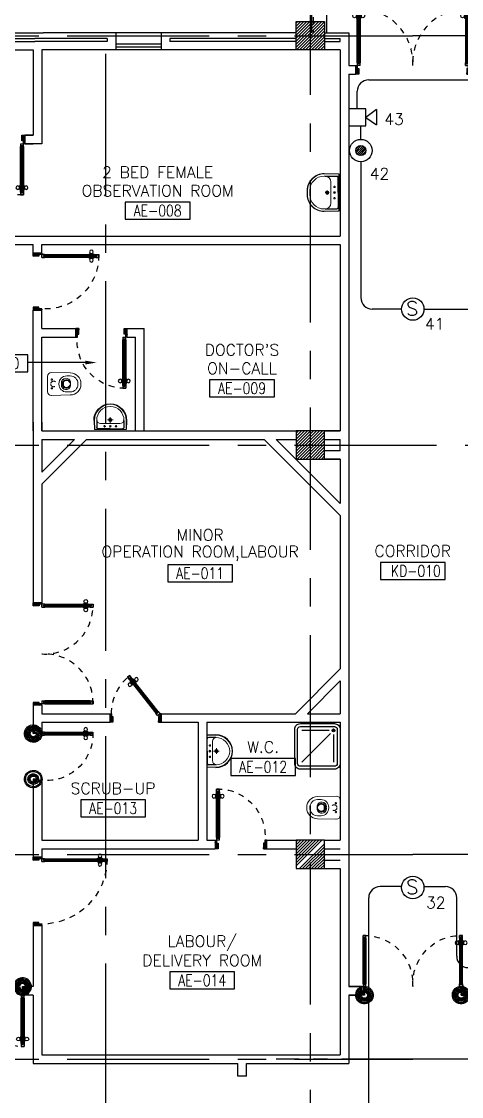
# Model space of a CAD drawing. Extents: x 0 to 93.3, y -13.5 to 76.8.
# Drawn here: x 15.9 to 23.64, y 45.56 to 64.47 of the extents above; entities that cross this region are included whole.
import ezdxf
from ezdxf.enums import TextEntityAlignment as Align

# ---------------------------------------------------------------- set-up
doc = ezdxf.new("R2010")
doc.units = 0
doc.header["$MEASUREMENT"] = 0
doc.header["$PDMODE"] = 3
doc.header["$PDSIZE"] = 0.1
for name, pattern in [('CENTER', [2, 1.25, -0.25, 0.25, -0.25]), ('CENTERX2', [4, 2.5, -0.5, 0.5, -0.5]), ('DASHED', [0.75, 0.5, -0.25]), ('HIDDEN', [0.375, 0.25, -0.125]), ('HIDDEN2', [0.1875, 0.125, -0.0625])]:
    doc.linetypes.add(name, pattern=pattern)
doc.layers.get('0').update_dxf_attribs({"color": 11, "linetype": 'CONTINUOUS'})
doc.layers.get('DEFPOINTS').update_dxf_attribs({"color": 11, "linetype": 'CONTINUOUS'})
for name, color, linetype in [('AX-DIM', 11, 'CONTINUOUS'), ('AXES', 11, 'CENTERX2'), ('AXES1', 11, 'CENTER'), ('COL', 11, 'CONTINUOUS'), ('DOOR', 11, 'CONTINUOUS'), ('DOOR-DIM', 11, 'CONTINUOUS'), ('E-FIRE', 4, 'CONTINUOUS'), ('E-WIRE', 4, 'CONTINUOUS'), ('FIX', 11, 'CONTINUOUS'), ('HAT', 11, 'CONTINUOUS'), ('INSUL', 11, 'CONTINUOUS'), ('RM-BOX', 11, 'CONTINUOUS'), ('RM-IND', 11, 'CONTINUOUS'), ('RM-NAME', 11, 'CONTINUOUS'), ('RM-NO', 11, 'CONTINUOUS'), ('STR', 11, 'CONTINUOUS'), ('WALL', 11, 'CONTINUOUS'), ('WIN', 11, 'CONTINUOUS')]:
    doc.layers.add(name, color=color, linetype=linetype)
doc.styles.add('ROMANS', font='ROMANS.shx', dxfattribs={"width": 0.6})
doc.dimstyles.new('STANDARD in', dxfattribs={"dimtxt": 0.2, "dimasz": 0.1, "dimexe": 0.07, "dimexo": 0.05, "dimgap": 0.1, "dimtad": 1, "dimdec": 0, "dimlfac": 1000, "dimzin": 0, "dimdsep": 46, "dimtxsty": 'ROMANS', "dimblk": 'ARCHTICK', "dimcen": 0.05, "dimdle": 0.05, "dimclrd": 7, "dimclre": 7, "dimclrt": 2, "dimadec": 0, "dimazin": 0, "dimtfac": 1, "dimtdec": 0, "dimtmove": 2, "dimatfit": 3, "dimldrblk": 'ARCHTICK', "dimfxl": 0, "dimtolj": 1, "dimtzin": 0, "dimarcsym": 0})

# ---------------------------------------------------------------- blocks, each defined once
blk = doc.blocks.new('A$C272A55A0')
at = {"layer": 'DOOR', "color": 0, "linetype": 'ByBlock'}
for p, q in [((0, 900), (0, 1050)), ((50, 1050), (0, 1050)), ((25, 950), (50, 950)), ((25, 900), (25, 950)), ((50, 950), (50, 1050)), ((1750, 950), (1750, 1050)), ((1750, 1050), (1800, 1050)), ((1775, 950), (1750, 950)), ((1775, 900), (1775, 950)), ((1800, 1050), (1800, 900)), ((0, 900), (25, 900)), ((75, 900), (25, 900)), ((25, 850), (25, 900)), ((42, 850), (25, 850)), ((58, 870), (42, 870)), ((42, 870), (42, 850)), ((58, 850), (58, 870)), ((75, 850), (58, 850)), ((75, 900), (75, 850)), ((1725, 900), (1775, 900)), ((1725, 900), (1725, 850)), ((1725, 850), (1742, 850)), ((1742, 870), (1758, 870)), ((1742, 850), (1742, 870)), ((1758, 870), (1758, 850)), ((1758, 850), (1775, 850)), ((1800, 900), (1775, 900)), ((1775, 850), (1775, 900)), ((25, 50), (42, 50)), ((25, 50), (25, 0)), ((25, 0), (75, 0)), ((75, 0), (25, 0)), ((42, 50), (42, 30)), ((42, 30), (58, 30)), ((58, 50), (75, 50)), ((58, 50), (58, 30)), ((75, 50), (75, 0)), ((1718, 160), (1709, 160)), ((1709, 95), (1709, 160)), ((1718, 95), (1709, 95)), ((1725, 173), (1718, 173)), ((1718, 173), (1718, 83)), ((1718, 95), (1718, 160)), ((1725, 83), (1718, 83)), ((1742, 50), (1725, 50)), ((1725, 50), (1725, 0)), ((1775, 0), (1725, 0)), ((1725, 0), (1775, 0)), ((1742, 50), (1742, 30)), ((1758, 30), (1742, 30)), ((1775, 50), (1758, 50)), ((1758, 50), (1758, 30)), ((1775, 173), (1782, 173)), ((1775, 83), (1782, 83)), ((1775, 50), (1775, 0)), ((1782, 173), (1782, 83)), ((1782, 160), (1791, 160)), ((1782, 95), (1782, 160)), ((1782, 95), (1791, 95)), ((1791, 95), (1791, 160))]:
    blk.add_line(p, q, dxfattribs=at)
at = {"layer": 'DOOR', "color": 9, "linetype": 'ByBlock'}
for p, q in [((50, 1050), (0, 1010)), ((50, 1050), (0, 937)), ((50, 1050), (37, 950)), ((1750, 1050), (1800, 1010)), ((1750, 1050), (1800, 937)), ((1750, 1050), (1763, 950))]:
    blk.add_line(p, q, dxfattribs=at)
at = {"layer": 'DOOR', "linetype": 'ByBlock'}
for p, q in [((25, 850), (25, 50)), ((42, 850), (42, 50)), ((58, 850), (58, 50)), ((75, 50), (75, 850)), ((1725, 50), (1725, 850)), ((1742, 850), (1742, 50)), ((1758, 850), (1758, 50)), ((1775, 850), (1775, 50))]:
    blk.add_line(p, q, dxfattribs=at)
at = {"layer": 'DOOR', "color": 0, "linetype": 'ByBlock'}
for centre in [(1676, 128), (1824, 128)]:
    blk.add_circle(centre, 32.4, dxfattribs=at)
at = {"layer": 'DOOR', "color": 9, "linetype": 'ByBlock'}
for centre, radius, start, end in [((50, 1050), 54.4, 203.2074, 270), ((50, 1050), 74.4, 227.7764, 270), ((50, 1050), 94.4, 238.0182, 270), ((50, 1050), 114, 244.0838, 257.3774), ((50, 1050), 34.4, 180, 270), ((50, 1050), 14.4, 180, 270), ((1750, 1050), 14.4, 270, 0), ((1750, 1050), 34.4, 270, 0), ((1750, 1050), 54.4, 270, 336.7926), ((1750, 1050), 74.4, 270, 312.2236), ((1750, 1050), 94.4, 270, 301.9818), ((1750, 1050), 114, 282.6226, 295.9162), ((50, 1050), 134, 248.1598, 259.28), ((50, 1050), 154, 251.1053, 256.2858), ((1750, 1050), 134, 280.72, 291.8402), ((1750, 1050), 154, 283.7142, 288.8947)]:
    blk.add_arc(centre, radius, start, end, dxfattribs=at)
at = {"layer": 'DOOR', "linetype": 'HIDDEN', "ltscale": 0.5}
for centre, start, end in [((50, 851), 268.3174, 3.2965), ((1750, 851), 176.7035, 271.6826)]:
    blk.add_arc(centre, 851, start, end, dxfattribs=at)
at = {"layer": 'WALL', "linetype": 'ByBlock'}
blk.add_line((1800, 900), (1800, 1050), dxfattribs=at)
blk = doc.blocks.new('RM1')
at = {"layer": 'RM-BOX'}
blk.add_lwpolyline([(570, -200), (-570, -200), (-570, -500), (570, -500)], close=True, dxfattribs=at)
at = {"layer": 'RM-NAME', "style": 'ROMANS'}
for tag, p in [('ROOMNAME1', (0, 324)), ('ROOMNAME2', (0, 0))]:
    blk.add_attdef(tag, text='', height=200, dxfattribs=at).set_placement(p, align=Align.MIDDLE)
at = {"layer": 'RM-NO', "style": 'ROMANS', "width": 0.8}
blk.add_attdef('ROOMNO', text='', height=200, dxfattribs=at).set_placement((0, -350), align=Align.MIDDLE)
blk = doc.blocks.new('COL50')
at = {"layer": 'COL'}
blk.add_lwpolyline([(-250, 250), (-250, -250), (250, -250), (250, 250)], close=True, dxfattribs=at)
blk = doc.blocks.new('*X93')
at = {"color": 0}
for p, q in [((193089, 55150), (193540, 55601)), ((193089, 55203), (193487, 55601)), ((193089, 55256), (193434, 55601)), ((193089, 55309), (193381, 55601)), ((193089, 55362), (193328, 55601)), ((193089, 55415), (193275, 55601)), ((193089, 55468), (193222, 55601)), ((193089, 55521), (193169, 55601)), ((193089, 55574), (193116, 55601)), ((193146, 55101), (193589, 55544)), ((193199, 55101), (193589, 55491)), ((193252, 55101), (193589, 55438)), ((193305, 55101), (193589, 55385)), ((193358, 55101), (193589, 55332)), ((193411, 55101), (193589, 55278)), ((193464, 55101), (193589, 55225)), ((193517, 55101), (193589, 55172)), ((193570, 55101), (193589, 55119))]:
    blk.add_line(p, q, dxfattribs=at)
blk = doc.blocks.new('*X45')
at = {"color": 0}
for p, q in [((80579, 62336), (81044, 62801)), ((80579, 62389), (80991, 62801)), ((80579, 62442), (80938, 62801)), ((80579, 62495), (80885, 62801)), ((80579, 62548), (80832, 62801)), ((80579, 62601), (80779, 62801)), ((80579, 62654), (80726, 62801)), ((80579, 62707), (80673, 62801)), ((80579, 62760), (80620, 62801)), ((80597, 62301), (81079, 62783)), ((80650, 62301), (81079, 62730)), ((80703, 62301), (81079, 62677)), ((80756, 62301), (81079, 62624)), ((80810, 62301), (81079, 62571)), ((80863, 62301), (81079, 62518)), ((80916, 62301), (81079, 62465)), ((80969, 62301), (81079, 62412)), ((81022, 62301), (81079, 62359)), ((81075, 62301), (81079, 62306))]:
    blk.add_line(p, q, dxfattribs=at)
blk = doc.blocks.new('A$C010A25D0')
at = {"layer": 'DOOR', "color": 0, "linetype": 'ByBlock'}
for p, q in [((0, 2031), (0, 1981)), ((0, 1981), (0, 2031)), ((50, 2031), (0, 2031)), ((50, 1981), (0, 1981)), ((30, 2014), (30, 1998)), ((50, 2014), (30, 2014)), ((50, 1998), (30, 1998)), ((50, 2031), (50, 2014)), ((50, 1998), (50, 1981)), ((83, 2031), (83, 2038)), ((173, 2038), (83, 2038)), ((83, 1981), (83, 1974)), ((173, 1974), (83, 1974)), ((95, 2038), (95, 2047)), ((95, 2047), (160, 2047)), ((95, 2038), (160, 2038)), ((95, 1974), (95, 1965)), ((95, 1974), (160, 1974)), ((95, 1965), (160, 1965)), ((160, 2038), (160, 2047)), ((160, 1974), (160, 1965)), ((173, 2031), (173, 2038)), ((173, 1981), (173, 1974)), ((950, 2014), (950, 2031)), ((950, 2031), (1000, 2031)), ((970, 2014), (950, 2014)), ((950, 1981), (950, 1998)), ((950, 1998), (970, 1998)), ((1000, 1981), (950, 1981)), ((970, 1998), (970, 2014)), ((1000, 2056), (1000, 2031)), ((1000, 2056), (1150, 2056)), ((1000, 1981), (1000, 2031)), ((1000, 2031), (1050, 2031)), ((1050, 2031), (1050, 2006)), ((1050, 2006), (1150, 2006)), ((1150, 2006), (1150, 2056)), ((50, 131), (0, 131)), ((0, 131), (0, 81)), ((0, 81), (0, 131)), ((50, 81), (0, 81)), ((50, 114), (30, 114)), ((30, 98), (30, 114)), ((50, 98), (30, 98)), ((50, 114), (50, 131)), ((50, 81), (50, 98)), ((173, 138), (83, 138)), ((83, 131), (83, 138)), ((83, 81), (83, 74)), ((173, 74), (83, 74)), ((95, 147), (160, 147)), ((95, 138), (95, 147)), ((95, 138), (160, 138)), ((95, 74), (160, 74)), ((95, 74), (95, 65)), ((95, 65), (160, 65)), ((160, 138), (160, 147)), ((160, 74), (160, 65)), ((173, 131), (173, 138)), ((173, 81), (173, 74)), ((1000, 131), (950, 131)), ((950, 131), (950, 114)), ((950, 114), (970, 114)), ((970, 98), (950, 98)), ((950, 98), (950, 81)), ((950, 81), (1000, 81)), ((970, 114), (970, 98)), ((1000, 131), (1000, 81)), ((1000, 56), (1000, 81)), ((1000, 81), (1050, 81)), ((1000, 56), (1150, 56)), ((1050, 81), (1050, 106)), ((1050, 106), (1150, 106)), ((1150, 106), (1150, 56))]:
    blk.add_line(p, q, dxfattribs=at)
at = {"layer": 'DOOR', "linetype": 'ByBlock'}
for p, q in [((950, 2031), (50, 2031)), ((950, 2014), (50, 2014)), ((950, 1998), (50, 1998)), ((50, 1981), (950, 1981)), ((50, 131), (950, 131)), ((950, 114), (50, 114)), ((950, 98), (50, 98)), ((950, 81), (50, 81)), ((1150, 56), (1000, 56))]:
    blk.add_line(p, q, dxfattribs=at)
at = {"layer": 'DOOR', "color": 9, "linetype": 'ByBlock'}
for p, q in [((1150, 2006), (1037, 2056)), ((1150, 2006), (1050, 2019)), ((1150, 2006), (1110, 2056)), ((1150, 106), (1037, 56)), ((1150, 106), (1050, 93)), ((1150, 106), (1110, 56))]:
    blk.add_line(p, q, dxfattribs=at)
at = {"layer": 'DOOR', "color": 0, "linetype": 'ByBlock'}
for centre in [(128, 2079), (128, 1932), (128, 179), (128, 32)]:
    blk.add_circle(centre, 32.4, dxfattribs=at)
at = {"layer": 'DOOR', "linetype": 'HIDDEN', "ltscale": 0.5}
for centre, start, end in [((951, 2006), 178.494, 272.9568), ((951, 106), 87.0432, 181.506)]:
    blk.add_arc(centre, 951, start, end, dxfattribs=at)
at = {"layer": 'DOOR', "color": 9, "linetype": 'ByBlock'}
for centre, radius, start, end in [((1150, 2006), 154, 161.1053, 166.2858), ((1150, 2006), 134, 158.1598, 169.28), ((1150, 2006), 114, 154.0838, 167.3774), ((1150, 2006), 94.4, 148.0182, 180), ((1150, 2006), 74.4, 137.7764, 180), ((1150, 2006), 54.4, 113.2074, 180), ((1150, 2006), 34.4, 90, 180), ((1150, 2006), 14.4, 90, 180), ((1150, 106), 154, 193.7142, 198.8947), ((1150, 106), 134, 190.72, 201.8402), ((1150, 106), 114, 192.6226, 205.9162), ((1150, 106), 94.4, 180, 211.9818), ((1150, 106), 74.4, 180, 222.2236), ((1150, 106), 54.4, 180, 246.7926), ((1150, 106), 34.4, 180, 270), ((1150, 106), 14.4, 180, 270)]:
    blk.add_arc(centre, radius, start, end, dxfattribs=at)
at = {"layer": 'WALL'}
blk.add_line((1000, 56), (1150, 56), dxfattribs=at)
blk = doc.blocks.new('*X44')
at = {"color": 0}
for p, q in [((80579, 69548), (81032, 70001)), ((80579, 69601), (80979, 70001)), ((80579, 69654), (80926, 70001)), ((80579, 69707), (80873, 70001)), ((80579, 69760), (80820, 70001)), ((80579, 69814), (80767, 70001)), ((80579, 69867), (80714, 70001)), ((80579, 69920), (80661, 70001)), ((80579, 69973), (80608, 70001)), ((80585, 69501), (81079, 69995)), ((80638, 69501), (81079, 69942)), ((80691, 69501), (81079, 69889)), ((80744, 69501), (81079, 69836)), ((80797, 69501), (81079, 69783)), ((80850, 69501), (81079, 69730)), ((80903, 69501), (81079, 69677)), ((80956, 69501), (81079, 69624)), ((81009, 69501), (81079, 69571)), ((81062, 69501), (81079, 69518))]:
    blk.add_line(p, q, dxfattribs=at)
blk = doc.blocks.new('_ARCHTICK')
at = {"color": 0, "linetype": 'ByBlock', "const_width": 0.15}
blk.add_lwpolyline([(-0.5, -0.5), (0.5, 0.5)], dxfattribs=at)
blk = doc.blocks.new('*D137')
at = {"layer": 'AX-DIM', "color": 7, "lineweight": -2}
for p, q in [((6.58, 73.123), (6.58, 75.675)), ((81.27, 63.477), (81.27, 75.675)), ((6.53, 75.605), (81.32, 75.605))]:
    blk.add_line(p, q, dxfattribs=at)
at = {"layer": 'DEFPOINTS', "color": 0}
for p in [(81.27, 75.605), (6.58, 73.073), (81.27, 63.427)]:
    blk.add_point(p, dxfattribs=at)
at = {"layer": 'AX-DIM', "color": 7, "lineweight": -2, "xscale": 0.1, "yscale": 0.1, "zscale": 0.1, "rotation": 180}
blk.add_blockref('_ARCHTICK', (6.58, 75.605), dxfattribs=at)
at = {"layer": 'AX-DIM', "color": 7, "lineweight": -2, "xscale": 0.1, "yscale": 0.1, "zscale": 0.1}
blk.add_blockref('_ARCHTICK', (81.27, 75.605), dxfattribs=at)
at = {"layer": 'AX-DIM', "color": 2, "insert": (43.925, 75.805), "char_height": 0.2, "attachment_point": 5, "style": 'ROMANS'}
blk.add_mtext('\\A1;74690', dxfattribs=at)
blk = doc.blocks.new('A$C24ED45A6')
at = {"layer": 'DOOR', "color": 0, "linetype": 'ByBlock'}
for p, q in [((925, 1100), (925, 1150)), ((925, 1150), (975, 1150)), ((975, 1150), (925, 1150)), ((975, 1100), (975, 1150)), ((909, 1055), (909, 990)), ((918, 1055), (909, 1055)), ((918, 990), (909, 990)), ((918, 978), (918, 1068)), ((925, 1068), (918, 1068)), ((918, 1055), (918, 990)), ((925, 978), (918, 978)), ((942, 1100), (925, 1100)), ((942, 1100), (942, 1120)), ((958, 1120), (942, 1120)), ((958, 1100), (958, 1120)), ((975, 1100), (958, 1100)), ((975, 1068), (982, 1068)), ((975, 978), (982, 978)), ((982, 978), (982, 1068)), ((982, 1055), (982, 990)), ((982, 1055), (991, 1055)), ((982, 990), (991, 990)), ((991, 1055), (991, 990)), ((925, 150), (925, 200)), ((925, 200), (942, 200)), ((942, 200), (942, 180)), ((958, 180), (958, 200)), ((958, 200), (975, 200)), ((975, 200), (975, 150)), ((0, 0), (0, 150)), ((0, 150), (25, 150)), ((50, 0), (0, 0)), ((25, 150), (25, 100)), ((25, 100), (50, 100)), ((50, 100), (50, 0)), ((925, 150), (975, 150)), ((942, 180), (958, 180)), ((975, 100), (950, 100)), ((950, 100), (950, 0)), ((1000, 150), (975, 150)), ((975, 150), (975, 100)), ((1000, 150), (1000, 0)), ((950, 0), (1000, 0))]:
    blk.add_line(p, q, dxfattribs=at)
at = {"layer": 'DOOR', "linetype": 'ByBlock'}
for p, q in [((925, 1100), (925, 200)), ((942, 200), (942, 1100)), ((958, 200), (958, 1100)), ((975, 200), (975, 1100))]:
    blk.add_line(p, q, dxfattribs=at)
at = {"layer": 'DOOR', "color": 9, "linetype": 'ByBlock'}
for p, q in [((50, 0), (0, 114)), ((50, 0), (0, 40)), ((50, 0), (37, 100)), ((950, 0), (1000, 114)), ((950, 0), (963, 100)), ((950, 0), (1000, 40))]:
    blk.add_line(p, q, dxfattribs=at)
at = {"layer": 'DOOR', "color": 0, "linetype": 'ByBlock'}
for centre in [(876, 1023), (1024, 1023)]:
    blk.add_circle(centre, 32.4, dxfattribs=at)
at = {"layer": 'DOOR', "linetype": 'HIDDEN', "ltscale": 0.5}
blk.add_arc((950, 222), 928, 88.456, 184.4816, dxfattribs=at)
at = {"layer": 'DOOR', "color": 9, "linetype": 'ByBlock'}
for centre, radius, start, end in [((50, 0), 154, 103.7142, 108.8947), ((50, 0), 134, 100.72, 111.8402), ((50, 0), 114, 102.6226, 115.9162), ((50, 0), 94.4, 90, 121.9818), ((50, 0), 74.4, 90, 132.2236), ((50, 0), 54.4, 90, 156.7926), ((50, 0), 34.4, 90, 180), ((50, 0), 14.4, 90, 180), ((950, 0), 94.4, 58.0182, 90), ((950, 0), 74.4, 47.7764, 90), ((950, 0), 54.4, 23.2074, 90), ((950, 0), 34.4, 0, 90), ((950, 0), 14.4, 0, 90), ((950, 0), 134, 68.1598, 79.28), ((950, 0), 114, 64.0838, 77.3774), ((950, 0), 154, 71.1053, 76.2858)]:
    blk.add_arc(centre, radius, start, end, dxfattribs=at)
at = {"layer": 'WALL'}
blk.add_line((1000, 0), (1000, 150), dxfattribs=at)
blk = doc.blocks.new('DOOR90')
at = {"layer": 'DOOR', "color": 7, "linetype": 'ByBlock'}
for p, q in [((-150, 0), (0, 0)), ((-150, 0), (-150, -25)), ((0, -50), (-114, 0)), ((0, -50), (-40, 0)), ((0, -50), (0, 0)), ((-1000, -25), (-1050, -25)), ((-1050, -75), (-1050, -25)), ((-1050, -25), (-1050, -75)), ((-1000, -75), (-1050, -75)), ((-1000, -42), (-1020, -42)), ((-1020, -42), (-1020, -58)), ((-1000, -58), (-1020, -58)), ((-1000, -25), (-1000, -42)), ((-1000, -58), (-1000, -75)), ((-878, -18), (-968, -18)), ((-968, -25), (-968, -18)), ((-968, -75), (-968, -82)), ((-878, -82), (-968, -82)), ((-955, -9), (-890, -9)), ((-955, -18), (-955, -9)), ((-955, -18), (-890, -18)), ((-955, -82), (-890, -82)), ((-955, -82), (-955, -91)), ((-955, -91), (-890, -91)), ((-890, -18), (-890, -9)), ((-890, -82), (-890, -91)), ((-878, -25), (-878, -18)), ((-878, -75), (-878, -82)), ((-200, -25), (-150, -25)), ((-200, -42), (-200, -25)), ((-180, -42), (-200, -42)), ((-200, -58), (-180, -58)), ((-200, -75), (-200, -58)), ((-150, -75), (-200, -75)), ((-180, -58), (-180, -42)), ((-150, -25), (-100, -25)), ((-150, -75), (-150, -25)), ((-100, -25), (-100, -50)), ((0, -50), (-100, -37)), ((-100, -50), (0, -50)), ((-150, -875), (-100, -875)), ((-150, -900), (-150, -875)), ((-150, -900), (0, -900)), ((0, -900), (-150, -900)), ((0, -850), (-114, -900)), ((-100, -875), (-100, -850)), ((0, -850), (-100, -863)), ((-100, -850), (0, -850)), ((0, -850), (-40, -900)), ((0, -850), (0, -900))]:
    blk.add_line(p, q, dxfattribs=at)
at = {"layer": 'DOOR', "linetype": 'ByBlock'}
for p, q in [((-200, -25), (-1000, -25)), ((-200, -42), (-1000, -42)), ((-200, -58), (-1000, -58)), ((-1000, -75), (-200, -75))]:
    blk.add_line(p, q, dxfattribs=at)
at = {"layer": 'DOOR', "color": 7, "linetype": 'ByBlock'}
for centre in [(-923, 24), (-923, -124)]:
    blk.add_circle(centre, 32.4, dxfattribs=at)
for centre, radius, start, end in [((0, -50), 154, 161.1053, 166.2858), ((0, -50), 94.4, 148.0182, 180), ((0, -50), 134, 158.1598, 169.28), ((0, -50), 114, 154.0838, 167.3774), ((0, -50), 74.4, 137.7764, 180), ((0, -50), 54.4, 113.2074, 180), ((0, -50), 34.4, 90, 180), ((0, -50), 14.4, 90, 180), ((0, -850), 154, 193.7142, 198.8947), ((0, -850), 134, 190.72, 201.8402), ((0, -850), 94.4, 180, 211.9818), ((0, -850), 74.4, 180, 222.2236), ((0, -850), 54.4, 180, 246.7926), ((0, -850), 34.4, 180, 270), ((0, -850), 14.4, 180, 270)]:
    blk.add_arc(centre, radius, start, end, dxfattribs=at)
at = {"layer": 'DOOR', "linetype": 'HIDDEN', "ltscale": 0.5}
blk.add_arc((-222, -50), 828, 178.2701, 275.003, dxfattribs=at)
blk = doc.blocks.new('LAV1')
at = {"layer": 'FIX', "linetype": 'ByBlock', "ltscale": 0.3}
for p, q in [((-287, 210), (-280, 50)), ((-240, 210), (-240, 85)), ((240, 210), (240, 85)), ((287, 210), (280, 50)), ((0, 60), (-215, 60)), ((0, 60), (215, 60))]:
    blk.add_line(p, q, dxfattribs=at)
at = {"layer": 'FIX', "linetype": 'Continuous', "lineweight": 20}
for p, q in [((-280, 210), (-280, 50)), ((280, 210), (280, 50)), ((0, 50), (-280, 50)), ((0, 50), (-247, 50)), ((0, 155), (-170, 155)), ((0, 155), (170, 155)), ((0, 50), (280, 50)), ((0, 50), (247, 50))]:
    blk.add_line(p, q, dxfattribs=at)
at = {"layer": 'FIX', "linetype": 'DASHED', "lineweight": 20, "ltscale": 0.05}
for p, q in [((50, 220), (-50, 220)), ((0, 170), (0, 270)), ((0, 170), (0, 270))]:
    blk.add_line(p, q, dxfattribs=at)
at = {"layer": 'FIX', "lineweight": 20}
for p, q in [((16, 107), (-15, 107)), ((0, 92), (0, 123))]:
    blk.add_line(p, q, dxfattribs=at)
for centre, radius in [((0, 220), 29.5), ((0, 220), 22.5), ((0, 107), 15.5)]:
    blk.add_circle(centre, radius, dxfattribs=at)
at = {"layer": 'FIX', "linetype": 'HIDDEN', "lineweight": 20, "ltscale": 0.05}
for centre in [(-100, 107), (100, 107)]:
    blk.add_circle(centre, 12.4, dxfattribs=at)
at = {"layer": 'FIX', "linetype": 'ByBlock', "ltscale": 0.3}
for centre, radius, start, end in [((5, 212), 292, 90.9964, 180.3903), ((-5, 212), 292, 359.6097, 89.0036), ((-215, 85), 25, 180, 270), ((215, 85), 25, 270, 0)]:
    blk.add_arc(centre, radius, start, end, dxfattribs=at)
at = {"layer": 'FIX', "linetype": 'Continuous', "lineweight": 20}
for centre, radius, start, end in [((5, 212), 285, 91.0202, 180.4), ((5, 212), 245, 91.1813, 180.4657), ((-5, 212), 285, 359.6, 88.9798), ((-5, 212), 245, 359.5343, 88.8187), ((-170, 225), 70, 180, 270), ((170, 225), 70, 270, 0)]:
    blk.add_arc(centre, radius, start, end, dxfattribs=at)
blk = doc.blocks.new('WC1')
at = {"layer": 'FIX', "lineweight": 20}
for p, q in [((35, 204), (-293, 194)), ((-482, 5), (-482, -5)), ((-429, 5), (-429, -5)), ((-289, 24), (-295, 0)), ((-295, 0), (-289, -24)), ((-230, 141), (-293, 141)), ((-150, 76), (-245, 60)), ((-94, 5), (-94, -5)), ((108, 0), (108, 131)), ((108, -131), (108, 0)), ((-293, -141), (-230, -141)), ((-245, -60), (-150, -76)), ((-293, -194), (35, -204)), ((32, -204), (35, -204))]:
    blk.add_line(p, q, dxfattribs=at)
at = {"layer": 'FIX', "linetype": 'Continuous', "lineweight": 20}
blk.add_line((-175, -47), (-175, 45), dxfattribs=at)
at = {"layer": 'FIX', "linetype": 'HIDDEN2', "lineweight": 20, "ltscale": 0.3}
blk.add_circle((0, 0), 49.8, dxfattribs=at)
at = {"layer": 'FIX', "linetype": 'HIDDEN', "lineweight": 20, "ltscale": 0.05}
for centre in [(32, 78), (32, -77)]:
    blk.add_circle(centre, 11.6, dxfattribs=at)
at = {"layer": 'FIX', "lineweight": 20}
for centre, radius, start, end in [((-293, 5), 189, 90, 180), ((35, 131), 73, 360, 90), ((-293, 5), 136, 90, 180), ((-228, -7), 68.2, 128.9242, 152.8468), ((-219, -18), 82, 108.496, 128.9242), ((-230, 5), 136, 360, 90), ((-293, -5), 189, 180, 270), ((-293, -5), 136, 180, 270), ((-228, 7), 68.2, 207.1532, 231.0758), ((-219, 18), 82, 231.0758, 251.504), ((-230, -5), 136, 270, 0), ((35, -131), 73, 270, 0)]:
    blk.add_arc(centre, radius, start, end, dxfattribs=at)
at = {"layer": 'FIX', "linetype": 'Continuous', "lineweight": 20}
for centre, start, end in [((-198, 46), 357.6662, 91.6121), ((-197, -46), 268.3879, 2.3338)]:
    blk.add_arc(centre, 22.3, start, end, dxfattribs=at)
blk = doc.blocks.new('LAV-003')
at = {"layer": 'FIX', "linetype": 'ByBlock'}
blk.add_line((-328, -25), (328, -25), dxfattribs=at)
at = {"layer": 'FIX', "linetype": 'Continuous', "lineweight": 20}
for p, q in [((-328, -285), (-328, -25)), ((0, -165), (-187, -165)), ((0, -165), (187, -165)), ((328, -285), (328, -25)), ((-288, -285), (-288, -265)), ((287, -285), (287, -265)), ((0, -535), (-38, -535)), ((0, -535), (38, -535)), ((0, -575), (-38, -575)), ((0, -575), (38, -575))]:
    blk.add_line(p, q, dxfattribs=at)
at = {"layer": 'FIX', "linetype": 'ByBlock', "ltscale": 0.3}
for p, q in [((-288, -265), (-288, -60)), ((0, -35), (-262, -35)), ((0, -35), (262, -35)), ((287, -265), (287, -60))]:
    blk.add_line(p, q, dxfattribs=at)
at = {"layer": 'FIX', "lineweight": 20}
for p, q in [((-16, -101), (15, -101)), ((0, -85), (0, -116))]:
    blk.add_line(p, q, dxfattribs=at)
at = {"layer": 'FIX', "linetype": 'DASHED', "lineweight": 20, "ltscale": 0.04}
for p, q in [((-36, -230), (37, -230)), ((0, -194), (0, -266))]:
    blk.add_line(p, q, dxfattribs=at)
at = {"layer": 'FIX', "linetype": 'Continuous', "lineweight": 20}
blk.add_lwpolyline([(295, -25), (0, -25), (-328, -25), (-334, -285, 0.414214), (-38, -582), (0, -582), (38, -582, 0.414214), (334, -285), (328, -25), (0, -25)], format="xyb", dxfattribs=at)
at = {"layer": 'FIX', "linetype": 'HIDDEN', "lineweight": 20, "ltscale": 0.05}
for centre in [(-100, -101), (100, -101)]:
    blk.add_circle(centre, 12.4, dxfattribs=at)
at = {"layer": 'FIX', "lineweight": 20}
for centre, radius in [((0, -101), 15.5), ((0, -230), 29.5), ((0, -230), 22.5)]:
    blk.add_circle(centre, radius, dxfattribs=at)
at = {"layer": 'FIX', "linetype": 'ByBlock', "ltscale": 0.3}
for centre, start, end in [((-262, -60), 90, 180), ((262, -60), 0, 90)]:
    blk.add_arc(centre, 25, start, end, dxfattribs=at)
at = {"layer": 'FIX', "linetype": 'Continuous', "lineweight": 20}
for centre, radius, start, end in [((-187, -265), 100, 90, 180), ((187, -265), 100, 0, 90), ((-38, -285), 290, 180, 270), ((-38, -285), 250, 180, 270), ((38, -285), 290, 270, 0), ((38, -285), 250, 270, 0)]:
    blk.add_arc(centre, radius, start, end, dxfattribs=at)
blk = doc.blocks.new('DOOR100')
at = {"layer": 'DOOR', "color": 7, "linetype": 'ByBlock'}
for p, q in [((-91, 1205), (-91, 1140)), ((-82, 1205), (-91, 1205)), ((-82, 1140), (-91, 1140)), ((-82, 1128), (-82, 1218)), ((-75, 1218), (-82, 1218)), ((-82, 1205), (-82, 1140)), ((-75, 1250), (-75, 1300)), ((-75, 1300), (-25, 1300)), ((-25, 1300), (-75, 1300)), ((-58, 1250), (-75, 1250)), ((-58, 1250), (-58, 1270)), ((-42, 1270), (-58, 1270)), ((-42, 1250), (-42, 1270)), ((-25, 1250), (-42, 1250)), ((-25, 1250), (-25, 1300)), ((-25, 1218), (-18, 1218)), ((-18, 1128), (-18, 1218)), ((-18, 1205), (-18, 1140)), ((-18, 1205), (-9, 1205)), ((-18, 1140), (-9, 1140)), ((-9, 1205), (-9, 1140)), ((-75, 1128), (-82, 1128)), ((-25, 1128), (-18, 1128)), ((-75, 200), (-58, 200)), ((-75, 150), (-75, 200)), ((-58, 200), (-58, 180)), ((-42, 200), (-25, 200)), ((-42, 180), (-42, 200)), ((-25, 200), (-25, 150)), ((-1200, 0), (-1200, 150)), ((-1200, 150), (-1175, 150)), ((-1200, 150), (-1200, 0)), ((-1150, 0), (-1200, 114)), ((-1150, 0), (-1200, 40)), ((-1150, 0), (-1200, 0)), ((-1175, 150), (-1175, 100)), ((-1175, 100), (-1150, 100)), ((-1150, 0), (-1163, 100)), ((-1150, 100), (-1150, 0)), ((-75, 150), (-25, 150)), ((-58, 180), (-42, 180)), ((-50, 0), (0, 114)), ((-50, 100), (-50, 0)), ((-50, 0), (-37, 100)), ((-25, 100), (-50, 100)), ((-50, 0), (0, 40)), ((-50, 0), (0, 0)), ((0, 150), (-25, 150)), ((-25, 150), (-25, 100)), ((0, 0), (0, 150)), ((0, 150), (0, 0))]:
    blk.add_line(p, q, dxfattribs=at)
at = {"layer": 'DOOR', "linetype": 'ByBlock'}
for p, q in [((-75, 1250), (-75, 200)), ((-58, 200), (-58, 1250)), ((-42, 200), (-42, 1250)), ((-25, 200), (-25, 1250))]:
    blk.add_line(p, q, dxfattribs=at)
at = {"layer": 'DOOR', "color": 7, "linetype": 'ByBlock'}
for centre in [(-124, 1173), (24, 1173)]:
    blk.add_circle(centre, 32.4, dxfattribs=at)
at = {"layer": 'DOOR', "linetype": 'HIDDEN', "ltscale": 0.5}
blk.add_arc((-25, 150), 1150, 90, 180, dxfattribs=at)
at = {"layer": 'DOOR', "color": 7, "linetype": 'ByBlock'}
for centre, radius, start, end in [((-1150, 0), 154, 103.7142, 108.8947), ((-1150, 0), 134, 100.72, 111.8402), ((-1150, 0), 94.4, 90, 121.9818), ((-1150, 0), 74.4, 90, 132.2236), ((-1150, 0), 54.4, 90, 156.7926), ((-1150, 0), 34.4, 90, 180), ((-1150, 0), 14.4, 90, 180), ((-50, 0), 94.4, 58.0182, 90), ((-50, 0), 74.4, 47.7764, 90), ((-50, 0), 54.4, 23.2074, 90), ((-50, 0), 34.4, 0, 90), ((-50, 0), 14.4, 0, 90), ((-50, 0), 134, 68.1598, 79.28), ((-50, 0), 114, 64.0838, 77.3774), ((-50, 0), 154, 71.1053, 76.2858)]:
    blk.add_arc(centre, radius, start, end, dxfattribs=at)
blk = doc.blocks.new('DOOR90C')
at = {"layer": 'DOOR', "color": 7, "linetype": 'ByBlock'}
for p, q in [((150, 900), (0, 900)), ((0, 900), (0, 875)), ((0, 875), (50, 875)), ((150, 850), (36, 900)), ((50, 875), (50, 850)), ((150, 850), (50, 863)), ((50, 850), (150, 850)), ((150, 850), (110, 900)), ((150, 850), (150, 900)), ((-641, 591), (-672, 552)), ((-672, 552), (-641, 591)), ((-602, 560), (-641, 591)), ((-633, 521), (-672, 552)), ((-638, 546), (-628, 559)), ((-622, 534), (-638, 546)), ((-633, 521), (-622, 534)), ((-613, 547), (-628, 559)), ((-613, 547), (-602, 560)), ((-607, 501), (-612, 495)), ((-541, 440), (-612, 495)), ((-602, 487), (-607, 480)), ((-607, 480), (-556, 440)), ((-602, 487), (-551, 447)), ((-577, 540), (-572, 546)), ((-501, 490), (-572, 546)), ((-562, 538), (-557, 545)), ((-562, 538), (-511, 498)), ((-557, 545), (-506, 505)), ((-551, 447), (-556, 440)), ((-537, 445), (-541, 440)), ((-511, 498), (-506, 505)), ((-506, 485), (-501, 490)), ((-29, 69), (-39, 56)), ((-39, 56), (0, 25)), ((-13, 57), (-29, 69)), ((-9, 95), (-19, 82)), ((-19, 82), (-3, 69)), ((-3, 69), (-13, 57)), ((31, 64), (-9, 95)), ((31, 64), (0, 25)), ((0, 0), (0, 25)), ((0, 25), (50, 25)), ((150, 50), (36, 0)), ((50, 50), (150, 50)), ((150, 50), (50, 37)), ((50, 25), (50, 50)), ((150, 50), (110, 0)), ((150, 50), (150, 0))]:
    blk.add_line(p, q, dxfattribs=at)
at = {"layer": 'DOOR', "linetype": 'ByBlock'}
for p, q in [((-641, 591), (-9, 95)), ((-39, 56), (-633, 521)), ((-29, 69), (-622, 534)), ((-19, 82), (-613, 547))]:
    blk.add_line(p, q, dxfattribs=at)
at = {"layer": 'DOOR', "color": 7, "linetype": 'ByBlock'}
for centre in [(-511, 551), (-602, 435)]:
    blk.add_circle(centre, 32.4, dxfattribs=at)
at = {"layer": 'DOOR', "linetype": 'HIDDEN', "ltscale": 0.5}
blk.add_arc((2, 7), 868, 90.1618, 137.7823, dxfattribs=at)
at = {"layer": 'DOOR', "color": 7, "linetype": 'ByBlock'}
for centre, radius, start, end in [((150, 850), 154, 161.1053, 166.2858), ((150, 850), 134, 158.1598, 169.28), ((150, 850), 94.4, 148.0182, 180), ((150, 850), 74.4, 137.7764, 180), ((150, 850), 54.4, 113.2074, 180), ((150, 850), 34.4, 90, 180), ((150, 850), 14.4, 90, 180), ((150, 50), 134, 190.72, 201.8402), ((150, 50), 114, 192.6226, 205.9162), ((150, 50), 94.4, 180, 211.9818), ((150, 50), 74.4, 180, 222.2236), ((150, 50), 54.4, 180, 246.7926), ((150, 50), 34.4, 180, 270), ((150, 50), 14.4, 180, 270)]:
    blk.add_arc(centre, radius, start, end, dxfattribs=at)
blk = doc.blocks.new('S')
at = {"layer": 'E-FIRE'}
blk.add_circle((0, 0), 197, dxfattribs=at)
at = {"layer": 'E-FIRE', "color": 3, "style": 'ROMANS'}
blk.add_text('S', height=250, dxfattribs=at).set_placement((-119, -115))
blk = doc.blocks.new('ES')
at = {"layer": 'E-FIRE'}
blk.add_line((-135, 485), (134, 485), dxfattribs=at)
for points in [[(-135, 485), (0, 300)], [(0, 300), (0, 300), (134, 485)]]:
    blk.add_lwpolyline(points, dxfattribs=at)
blk.add_lwpolyline([(-150, 0), (150, 0), (150, 300), (-150, 300)], close=True, dxfattribs=at)
blk = doc.blocks.new('MCP')
at = {"color": 1}
for p, q in [((-88, -9), (9, 88)), ((-82, 33), (-33, 82)), ((-80, -36), (36, 80)), ((-66, -58), (58, 66)), ((-47, -74), (74, 47)), ((-23, -85), (85, 23)), ((10, -88), (88, -10))]:
    blk.add_line(p, q, dxfattribs=at)
at = {"layer": 'E-FIRE'}
blk.add_circle((0, 0), 197, dxfattribs=at)
at = {"layer": 'E-FIRE', "color": 4}
blk.add_circle((0, 0), 88.1, dxfattribs=at)

msp = doc.modelspace()

# ---------------------------------------------------------------- linework, layer by layer
at = {"layer": 'AXES'}
for p, q in [((20.9795, -12.8215), (20.9795, 76.0748)), ((0.7, 64.22), (22.7795, 64.22)), ((92.6023, 64.22), (22.7795, 64.22)), ((17.3795, 5.4), (17.3795, 63.97)), ((0.7, 57.02), (92.5981, 57.02)), ((0.7, 49.82), (22.7795, 49.82)), ((92.6023, 49.82), (22.7795, 49.82)), ((0.7, 46.22), (22.7795, 46.22)), ((81.0195, 46.22), (22.7795, 46.22))]:
    msp.add_line(p, q, dxfattribs=at)
at = {"layer": 'AXES1'}
msp.add_line((22.7795, 46.22), (20.3795, 46.22), dxfattribs=at)
at = {"layer": 'COL'}
for p, q in [((20.7295, 57.27), (20.7295, 56.77)), ((21.2295, 57.27), (20.7295, 57.27)), ((21.2295, 56.77), (21.2295, 57.27)), ((20.7295, 56.77), (21.2295, 56.77))]:
    msp.add_line(p, q, dxfattribs=at)
msp.add_lwpolyline([(20.7295, 63.97), (20.7295, 64.47), (21.2295, 64.47), (21.2295, 63.97)], close=True, dxfattribs=at)
at = {"layer": 'E-WIRE', "color": 4}
for p, q in [((22.0045, 63.4423), (27.4846, 63.4423)), ((21.8045, 62.9344), (21.8045, 63.2423)), ((21.8657, 62.3966), (21.8657, 62.6344)), ((21.8657, 62.0025), (21.8657, 59.6128)), ((22.5825, 59.4128), (22.0657, 59.4128)), ((22.9766, 59.4128), (25.7607, 59.4128)), ((22.5833, 49.2564), (22.2054, 49.2564)), ((22.9758, 49.2564), (23.3537, 49.2564)), ((22.0054, 40.4417), (22.0054, 49.0564)), ((23.5537, 48.0283), (23.5537, 49.0564))]:
    msp.add_line(p, q, dxfattribs=at)
for centre, start, end in [((22.0045, 63.2423), 90, 180), ((22.0657, 59.6128), 180, 270), ((22.2054, 49.0564), 90, 180), ((23.3537, 49.0564), 0, 90), ((23.7537, 48.0283), 180, 270)]:
    msp.add_arc(centre, 0.2, start, end, dxfattribs=at)
at = {"layer": 'FIX'}
for p, q in [((21.3099, 52.0023), (20.8275, 52.0023)), ((21.3318, 51.9493), (20.8275, 51.445)), ((21.3849, 51.9273), (21.3849, 51.445))]:
    msp.add_line(p, q, dxfattribs=at)
for points in [[(21.4025, 51.32), (20.8025, 51.32, -0.4142136), (20.7025, 51.42), (20.7025, 52.02, -0.4142136), (20.8025, 52.12), (21.4025, 52.12, -0.4142136), (21.5025, 52.02), (21.5025, 51.42, -0.4142136)], [(21.4025, 51.37), (20.8025, 51.37, -0.4142136), (20.7525, 51.42), (20.7525, 52.02, -0.4142136), (20.8025, 52.07), (21.4025, 52.07, -0.4142136), (21.4525, 52.02), (21.4525, 51.42, -0.4142136)]]:
    msp.add_lwpolyline(points, format="xyb", close=True, dxfattribs=at)
for radius in [0.025, 0.015]:
    msp.add_circle((21.3849, 52.0023), radius, dxfattribs=at)
at = {"layer": 'INSUL'}
for p, q in [((14.0295, 64.17), (16.1295, 64.17)), ((14.0295, 64.12), (16.1295, 64.12)), ((17.4045, 64.17), (16.1295, 64.17)), ((17.4045, 64.12), (16.1295, 64.12)), ((17.4045, 64.17), (17.4045, 64.12)), ((20.7295, 64.17), (18.5045, 64.17)), ((18.5045, 64.17), (18.5045, 64.12)), ((20.7295, 64.12), (18.5045, 64.12)), ((21.2295, 64.17), (21.5045, 64.17)), ((21.2295, 64.17), (21.5045, 64.17)), ((21.2295, 64.17), (21.5045, 64.17)), ((21.2295, 64.12), (21.5045, 64.12)), ((21.2295, 64.12), (21.5045, 64.12)), ((21.2295, 64.12), (21.5045, 64.12)), ((21.5045, 64.12), (21.5045, 64.17)), ((21.5045, 64.12), (21.5045, 64.17)), ((21.5045, 64.12), (21.5045, 64.17)), ((21.5045, 64.12), (21.5045, 64.17))]:
    msp.add_line(p, q, dxfattribs=at)
at = {"layer": 'RM-IND'}
msp.add_line((17.0216, 58.4713), (16.0067, 58.4713), dxfattribs=at)
msp.add_solid([(17.0216, 58.438), (17.0216, 58.5047), (17.2216, 58.4713)], dxfattribs=at)
at = {"layer": 'STR'}
for p, q in [((20.9995, 67.49), (20.9995, 64.27)), ((21.2595, 67.49), (21.2595, 64.27))]:
    msp.add_line(p, q, dxfattribs=at)
at = {"layer": 'STR', "linetype": 'HIDDEN2'}
msp.add_line((21.0295, 67.47), (21.0295, 64.27), dxfattribs=at)
at = {"layer": 'WALL'}
for p, q in [((14.0295, 64.27), (16.2795, 64.27)), ((17.5545, 64.27), (16.2795, 64.27)), ((17.5545, 64.27), (17.5545, 63.97)), ((17.5545, 64.27), (17.5545, 63.97)), ((20.7295, 64.27), (18.3545, 64.27)), ((18.3545, 64.27), (18.3545, 63.97)), ((18.3545, 64.27), (18.3545, 63.97)), ((21.2295, 64.27), (21.6545, 64.27)), ((21.2295, 64.27), (21.6545, 64.27)), ((21.2295, 64.27), (21.6545, 64.27)), ((21.6545, 64.27), (21.6545, 63.695)), ((21.6545, 64.27), (21.6545, 63.695)), ((14.0295, 63.97), (16.1045, 63.97)), ((16.1045, 63.97), (16.1045, 62.47)), ((17.5545, 63.97), (16.2545, 63.97)), ((16.2545, 63.97), (16.2545, 62.32)), ((20.7295, 63.97), (18.3545, 63.97)), ((21.5045, 63.97), (21.2295, 63.97)), ((21.5045, 63.97), (21.2295, 63.97)), ((21.5045, 63.97), (21.2295, 63.97)), ((21.5045, 63.97), (21.5045, 60.695)), ((21.5045, 63.97), (21.5045, 60.695)), ((21.5045, 63.97), (21.5045, 60.695)), ((21.6545, 63.695), (21.7795, 63.695)), ((21.6545, 63.695), (21.7795, 63.695)), ((21.6545, 63.695), (21.7795, 63.695)), ((21.6545, 63.545), (21.6545, 47.495)), ((21.6545, 63.545), (21.6545, 47.495)), ((21.6545, 63.545), (21.7795, 63.545)), ((21.6545, 63.545), (21.7795, 63.545)), ((21.6545, 63.545), (21.6545, 47.495)), ((21.6545, 63.545), (21.7795, 63.545)), ((21.7795, 63.695), (21.7795, 63.545)), ((21.7795, 63.695), (21.7795, 63.545)), ((21.7795, 63.695), (21.7795, 63.545)), ((21.7795, 63.695), (21.7795, 63.545)), ((21.6545, 63.1891), (21.6545, 47.495)), ((16.1045, 62.47), (15.9545, 62.47)), ((15.9545, 62.47), (16.1045, 62.47)), ((15.9545, 62.47), (15.9545, 62.32)), ((15.9545, 62.47), (15.9545, 62.32)), ((16.2545, 62.32), (15.9545, 62.32)), ((15.9545, 62.32), (16.1045, 62.32)), ((15.3795, 60.695), (21.5045, 60.695)), ((20.3795, 60.695), (21.5045, 60.695)), ((15.3795, 60.545), (16.1045, 60.545)), ((16.1045, 60.3941), (16.1045, 60.545)), ((16.2545, 60.545), (21.5045, 60.545)), ((16.2545, 60.3941), (16.2545, 60.545)), ((21.5045, 60.545), (21.5045, 57.27)), ((21.5045, 60.545), (21.5045, 57.27)), ((21.5045, 60.545), (21.5045, 57.27)), ((21.5045, 60.545), (21.5045, 57.27)), ((16.2545, 60.3941), (16.1045, 60.3941)), ((16.1045, 57.27), (16.1045, 59.3941)), ((16.2545, 59.3941), (16.1045, 59.3941)), ((16.2545, 59.07), (16.2545, 59.3941)), ((16.2545, 59.07), (16.8545, 59.07)), ((16.8545, 58.92), (16.8545, 59.07)), ((17.7545, 59.07), (18.0545, 59.07)), ((17.7545, 58.92), (17.7545, 59.07)), ((18.0545, 57.27), (18.0545, 59.07)), ((18.0545, 58.77), (18.0545, 59.07)), ((16.2545, 57.27), (16.2545, 58.92)), ((16.2545, 58.92), (16.8545, 58.92)), ((17.7545, 58.92), (17.9045, 58.92)), ((17.9045, 57.27), (17.9045, 58.92)), ((17.9045, 58.77), (17.9045, 58.92)), ((16.1045, 57.4209), (16.1045, 54.245)), ((16.2545, 57.4209), (16.2545, 57.27)), ((16.2545, 57.27), (20.7295, 57.27)), ((16.2545, 56.3321), (17.0424, 57.12)), ((16.2545, 57.12), (16.8303, 57.12)), ((16.2545, 57.12), (16.2545, 56.5443)), ((16.2545, 56.5443), (16.8303, 57.12)), ((17.0424, 57.12), (20.1674, 57.12)), ((21.5045, 55.7829), (20.1674, 57.12)), ((21.5045, 55.995), (20.3795, 57.12)), ((20.3795, 57.12), (20.7295, 57.12)), ((21.2295, 57.27), (21.5045, 57.27)), ((21.5045, 57.27), (21.2295, 57.27)), ((21.2295, 57.27), (21.5045, 57.27)), ((21.5045, 57.27), (21.2295, 57.27)), ((21.2295, 57.12), (21.5045, 57.12)), ((21.5045, 56.92), (21.5045, 57.12)), ((21.5045, 56.92), (21.2295, 56.92)), ((21.2295, 56.77), (21.5045, 56.77)), ((21.5045, 56.77), (21.2295, 56.77)), ((21.2295, 56.77), (21.5045, 56.77)), ((21.5045, 56.77), (21.2295, 56.77)), ((21.5045, 56.77), (21.5045, 55.995)), ((16.2545, 56.3321), (16.2545, 54.245)), ((21.5045, 55.7829), (21.5045, 53.0829)), ((16.2545, 54.245), (16.1045, 54.245)), ((21.5045, 53.0829), (20.7167, 52.295)), ((21.5045, 52.8707), (20.9288, 52.295)), ((21.5045, 52.8707), (21.5045, 52.295)), ((16.1045, 52.445), (16.1045, 51.995)), ((16.2545, 52.445), (16.1045, 52.445)), ((16.2545, 52.445), (16.2545, 52.295)), ((16.2545, 52.295), (17.4545, 52.295)), ((17.4545, 52.295), (17.4545, 52.145)), ((18.3545, 52.295), (20.7167, 52.295)), ((18.3545, 52.295), (18.3545, 52.145)), ((20.9288, 52.295), (21.5045, 52.295)), ((16.2545, 52.145), (17.4545, 52.145)), ((16.2545, 52.145), (16.2545, 51.995)), ((18.3545, 52.145), (19.0045, 52.145)), ((19.0045, 52.145), (19.0045, 50.07)), ((19.1545, 52.145), (19.1545, 50.07)), ((19.1545, 52.145), (21.5045, 52.145)), ((21.018, 52.145), (21.5045, 52.145)), ((21.5045, 52.145), (21.5045, 50.07)), ((21.5045, 52.145), (21.5045, 50.07)), ((21.5045, 52.145), (21.5045, 50.07)), ((21.5045, 52.145), (21.5045, 50.07)), ((16.2545, 51.995), (16.1045, 51.995)), ((16.1045, 51.095), (16.1045, 49.77)), ((16.2545, 51.095), (16.1045, 51.095)), ((16.2545, 51.095), (16.2545, 50.07)), ((16.2545, 50.07), (19.0045, 50.07)), ((16.2545, 49.92), (19.3045, 49.92)), ((16.2545, 49.92), (16.2545, 49.77)), ((19.1545, 50.07), (19.3045, 50.07)), ((19.3045, 50.07), (19.3045, 49.92)), ((19.3045, 50.07), (19.3045, 49.92)), ((20.2045, 50.07), (20.2045, 49.92)), ((20.2045, 50.07), (20.2045, 49.92)), ((20.2045, 50.07), (20.7295, 50.07)), ((20.2045, 49.92), (20.7295, 49.92)), ((20.3795, 50.07), (20.7295, 50.07)), ((20.3795, 49.92), (20.7295, 49.92)), ((21.2295, 50.07), (21.5045, 50.07)), ((21.2295, 50.07), (21.5045, 50.07)), ((21.2295, 50.07), (21.5045, 50.07)), ((21.2295, 50.07), (21.5045, 50.07)), ((21.2295, 49.92), (21.5045, 49.92)), ((16.2545, 49.77), (16.1045, 49.77)), ((21.2295, 49.72), (21.5045, 49.72)), ((21.2295, 49.57), (21.5045, 49.57)), ((21.2295, 49.57), (21.5045, 49.57)), ((21.2295, 49.57), (21.5045, 49.57)), ((21.2295, 49.57), (21.5045, 49.57)), ((21.5045, 49.57), (21.5045, 46.295)), ((21.5045, 49.57), (21.5045, 46.295)), ((21.5045, 49.57), (21.5045, 46.295)), ((21.5045, 49.57), (21.5045, 46.295)), ((16.1045, 48.57), (16.1045, 47.495)), ((16.2545, 48.57), (16.1045, 48.57)), ((16.2545, 48.57), (16.2545, 46.295)), ((16.1045, 47.495), (15.967, 47.495)), ((21.8795, 47.495), (21.6545, 47.495)), ((21.6545, 47.495), (21.8795, 47.495)), ((21.8795, 47.495), (21.6545, 47.495)), ((21.6545, 47.495), (21.8795, 47.495)), ((21.8795, 47.495), (21.8795, 47.345)), ((21.8795, 47.495), (21.8795, 47.345)), ((21.8795, 47.495), (21.8795, 47.345)), ((21.8795, 47.495), (21.8795, 47.345)), ((16.1045, 47.345), (15.967, 47.345)), ((16.1045, 47.345), (16.1045, 46.145)), ((21.6545, 47.345), (21.6545, 46.145)), ((21.8795, 47.345), (21.6545, 47.345)), ((21.6545, 47.345), (21.6545, 46.145)), ((21.6545, 47.345), (21.8795, 47.345)), ((21.6545, 47.345), (21.6545, 46.145)), ((21.8795, 47.345), (21.6545, 47.345)), ((21.6545, 47.345), (21.6545, 46.145)), ((21.6545, 47.345), (21.8795, 47.345)), ((16.1045, 46.145), (19.7045, 46.145)), ((16.2545, 46.295), (21.5045, 46.295)), ((19.7045, 45.92), (19.7045, 46.145)), ((19.8545, 46.145), (21.6545, 46.145)), ((19.8545, 45.92), (19.8545, 46.145)), ((20.3795, 46.295), (21.5045, 46.295)), ((20.3795, 46.145), (21.6545, 46.145)), ((19.8545, 45.92), (19.7045, 45.92))]:
    msp.add_line(p, q, dxfattribs=at)
at = {"layer": 'WIN'}
for p, q in [((18.3545, 64.27), (17.5545, 64.27)), ((18.3545, 64.07), (17.5545, 64.07)), ((18.3545, 64.07), (17.5545, 64.07)), ((18.3545, 64.02), (17.5545, 64.02)), ((18.3545, 63.97), (17.5545, 63.97))]:
    msp.add_line(p, q, dxfattribs=at)

# ---------------------------------------------------------------- block references
at = {"layer": 'COL', "xscale": 0.001000000047497451, "yscale": 0.0009999999892897904, "zscale": 0.001}
msp.add_blockref('COL50', (20.9795, 49.82), dxfattribs=at)
at = {"layer": 'DOOR', "color": 0, "yscale": 0.0009999999892897904, "zscale": 0.001}
for name, p, xscale, rotation in [('A$C010A25D0', (21.7236, 64.6953), 0.0009999999892897904, 270), ('A$C24ED45A6', (16.1045, 59.3941), -0.0009999999892897904, 270), ('A$C272A55A0', (17.1549, 52.445), 0.0009999999892897904, 90), ('A$C272A55A0', (21.8795, 48.3954), -0.001000000047497451, 180), ('A$C272A55A0', (21.8795, 48.3954), -0.001000000047497451, 180)]:
    msp.add_blockref(name, p, dxfattribs=dict(at, xscale=xscale, rotation=rotation))
for name, p, xscale in [('DOOR90', (16.1045, 51.995), -0.001000000047497451), ('A$C272A55A0', (14.167, 46.4446), 0.001000000047497451)]:
    msp.add_blockref(name, p, dxfattribs=dict(at, xscale=xscale))
at = {"layer": 'DOOR', "xscale": -0.0009999999892897904, "yscale": 0.0009999999892897904, "zscale": 0.001, "rotation": 270}
msp.add_blockref('DOOR100', (16.1045, 49.77), dxfattribs=at)
at = {"layer": 'DOOR-DIM', "xscale": -0.0009999999892897904, "yscale": 0.0009999999892897904, "zscale": 0.001}
for name, p, rotation in [('DOOR90', (15.9545, 62.47), 270), ('DOOR90', (17.7545, 59.07), 270), ('DOOR90C', (18.3545, 52.295), 90), ('DOOR90', (19.3045, 49.92), 90)]:
    msp.add_blockref(name, p, dxfattribs=dict(at, rotation=rotation))
at = {"layer": 'E-FIRE', "color": 4, "xscale": 0.0009999999892897904, "yscale": 0.0009999999892897904, "zscale": 0.001}
for p in [(22.7795, 59.4128), (22.7795, 49.2382)]:
    msp.add_blockref('S', p, dxfattribs=at)
at = {"layer": 'E-WIRE', "color": 4, "xscale": 0.0009999999892897904, "yscale": 0.0009999999892897904, "zscale": 0.001, "rotation": 270}
msp.add_blockref('ES', (21.6545, 62.7844), dxfattribs=at)
at = {"layer": 'E-WIRE', "color": 4, "xscale": 0.0009999999892897904, "yscale": 0.0009999999892897904, "zscale": 0.001}
msp.add_blockref('MCP', (21.8657, 62.1995), dxfattribs=at)
at = {"layer": 'HAT', "xscale": 0.001000000047497451, "yscale": 0.0009999999892897904, "zscale": 0.001}
for name, p in [('*X44', (-59.8497, -5.531)), ('*X45', (-59.8497, -5.531)), ('*X93', (-172.359, -5.531))]:
    msp.add_blockref(name, p, dxfattribs=at)
for p, values in [((18.292, 61.4938), {'ROOMNO': 'AE-008', 'ROOMNAME2': 'OBSERVATION ROOM', 'ROOMNAME1': '2 BED FEMALE'}), ((15.4369, 58.8084), {'ROOMNO': 'AE-010', 'ROOMNAME2': 'W.C.'}), ((19.7758, 58.3699), {'ROOMNO': 'AE-009', 'ROOMNAME2': 'ON-CALL', 'ROOMNAME1': "DOCTOR'S"}), ((19.0392, 55.1153), {'ROOMNO': 'AE-011', 'ROOMNAME2': 'OPERATION ROOM,LABOUR', 'ROOMNAME1': 'MINOR'}), ((20.1473, 51.7091), {'ROOMNO': 'AE-012', 'ROOMNAME2': 'W.C.'}), ((17.508, 50.9818), {'ROOMNO': 'AE-013', 'ROOMNAME2': 'SCRUB-UP'}), ((19.0762, 47.9552), {'ROOMNO': 'AE-014', 'ROOMNAME2': 'DELIVERY ROOM', 'ROOMNAME1': 'LABOUR/'})]:
    msp.add_blockref('RM1', p, dxfattribs=at).add_auto_attribs(values)
at = {"layer": 'WALL', "xscale": 0.0009999999892897904, "yscale": 0.0009999999892897904, "zscale": 0.001, "rotation": 270}
for name, p in [('LAV-003', (21.5045, 61.4611)), ('LAV1', (19.1045, 51.6369))]:
    msp.add_blockref(name, p, dxfattribs=at)
at = {"layer": 'WALL', "yscale": 0.0009999999892897904, "zscale": 0.001}
for name, p, xscale in [('WC1', (16.4616, 58.095), -0.001000000047497451), ('LAV1', (17.4595, 57.243), -0.001000000047497451), ('WC1', (21.3965, 50.6425), 0.001000000047497451)]:
    msp.add_blockref(name, p, dxfattribs=dict(at, xscale=xscale))
at = {"layer": 'WALL', "xscale": 0.001000000047497451, "yscale": 0.0009999999892897904, "zscale": 0.001}
msp.add_blockref('RM1', (22.7795, 55.1567), dxfattribs=at).add_auto_attribs({'ROOMNO': ' KD-010', 'ROOMNAME2': 'CORRIDOR'})

# ---------------------------------------------------------------- texts
at = {"layer": 'E-FIRE', "color": 4, "style": 'ROMANS'}
for s, p in [('43', (22.2792, 62.6521)), ('42', (22.0216, 61.692)), ('41', (22.9939, 59.0519)), ('32', (23.0137, 48.8716))]:
    msp.add_text(s, height=0.2, dxfattribs=at).set_placement(p)

# ---------------------------------------------------------------- dimensions: what is measured, and where the dimension line sits
at = {"layer": 'AX-DIM'}
dim = msp.add_linear_dim(base=(81.2695, 75.6055), p1=(6.5795, 73.0728), p2=(81.2695, 63.4271), dimstyle='STANDARD in', dxfattribs=at)
dim.commit()
dim.dimension.update_dxf_attribs({"geometry": '*D137', "text_midpoint": (43.9245, 75.8055)})

doc.saveas('drawing.dxf')
